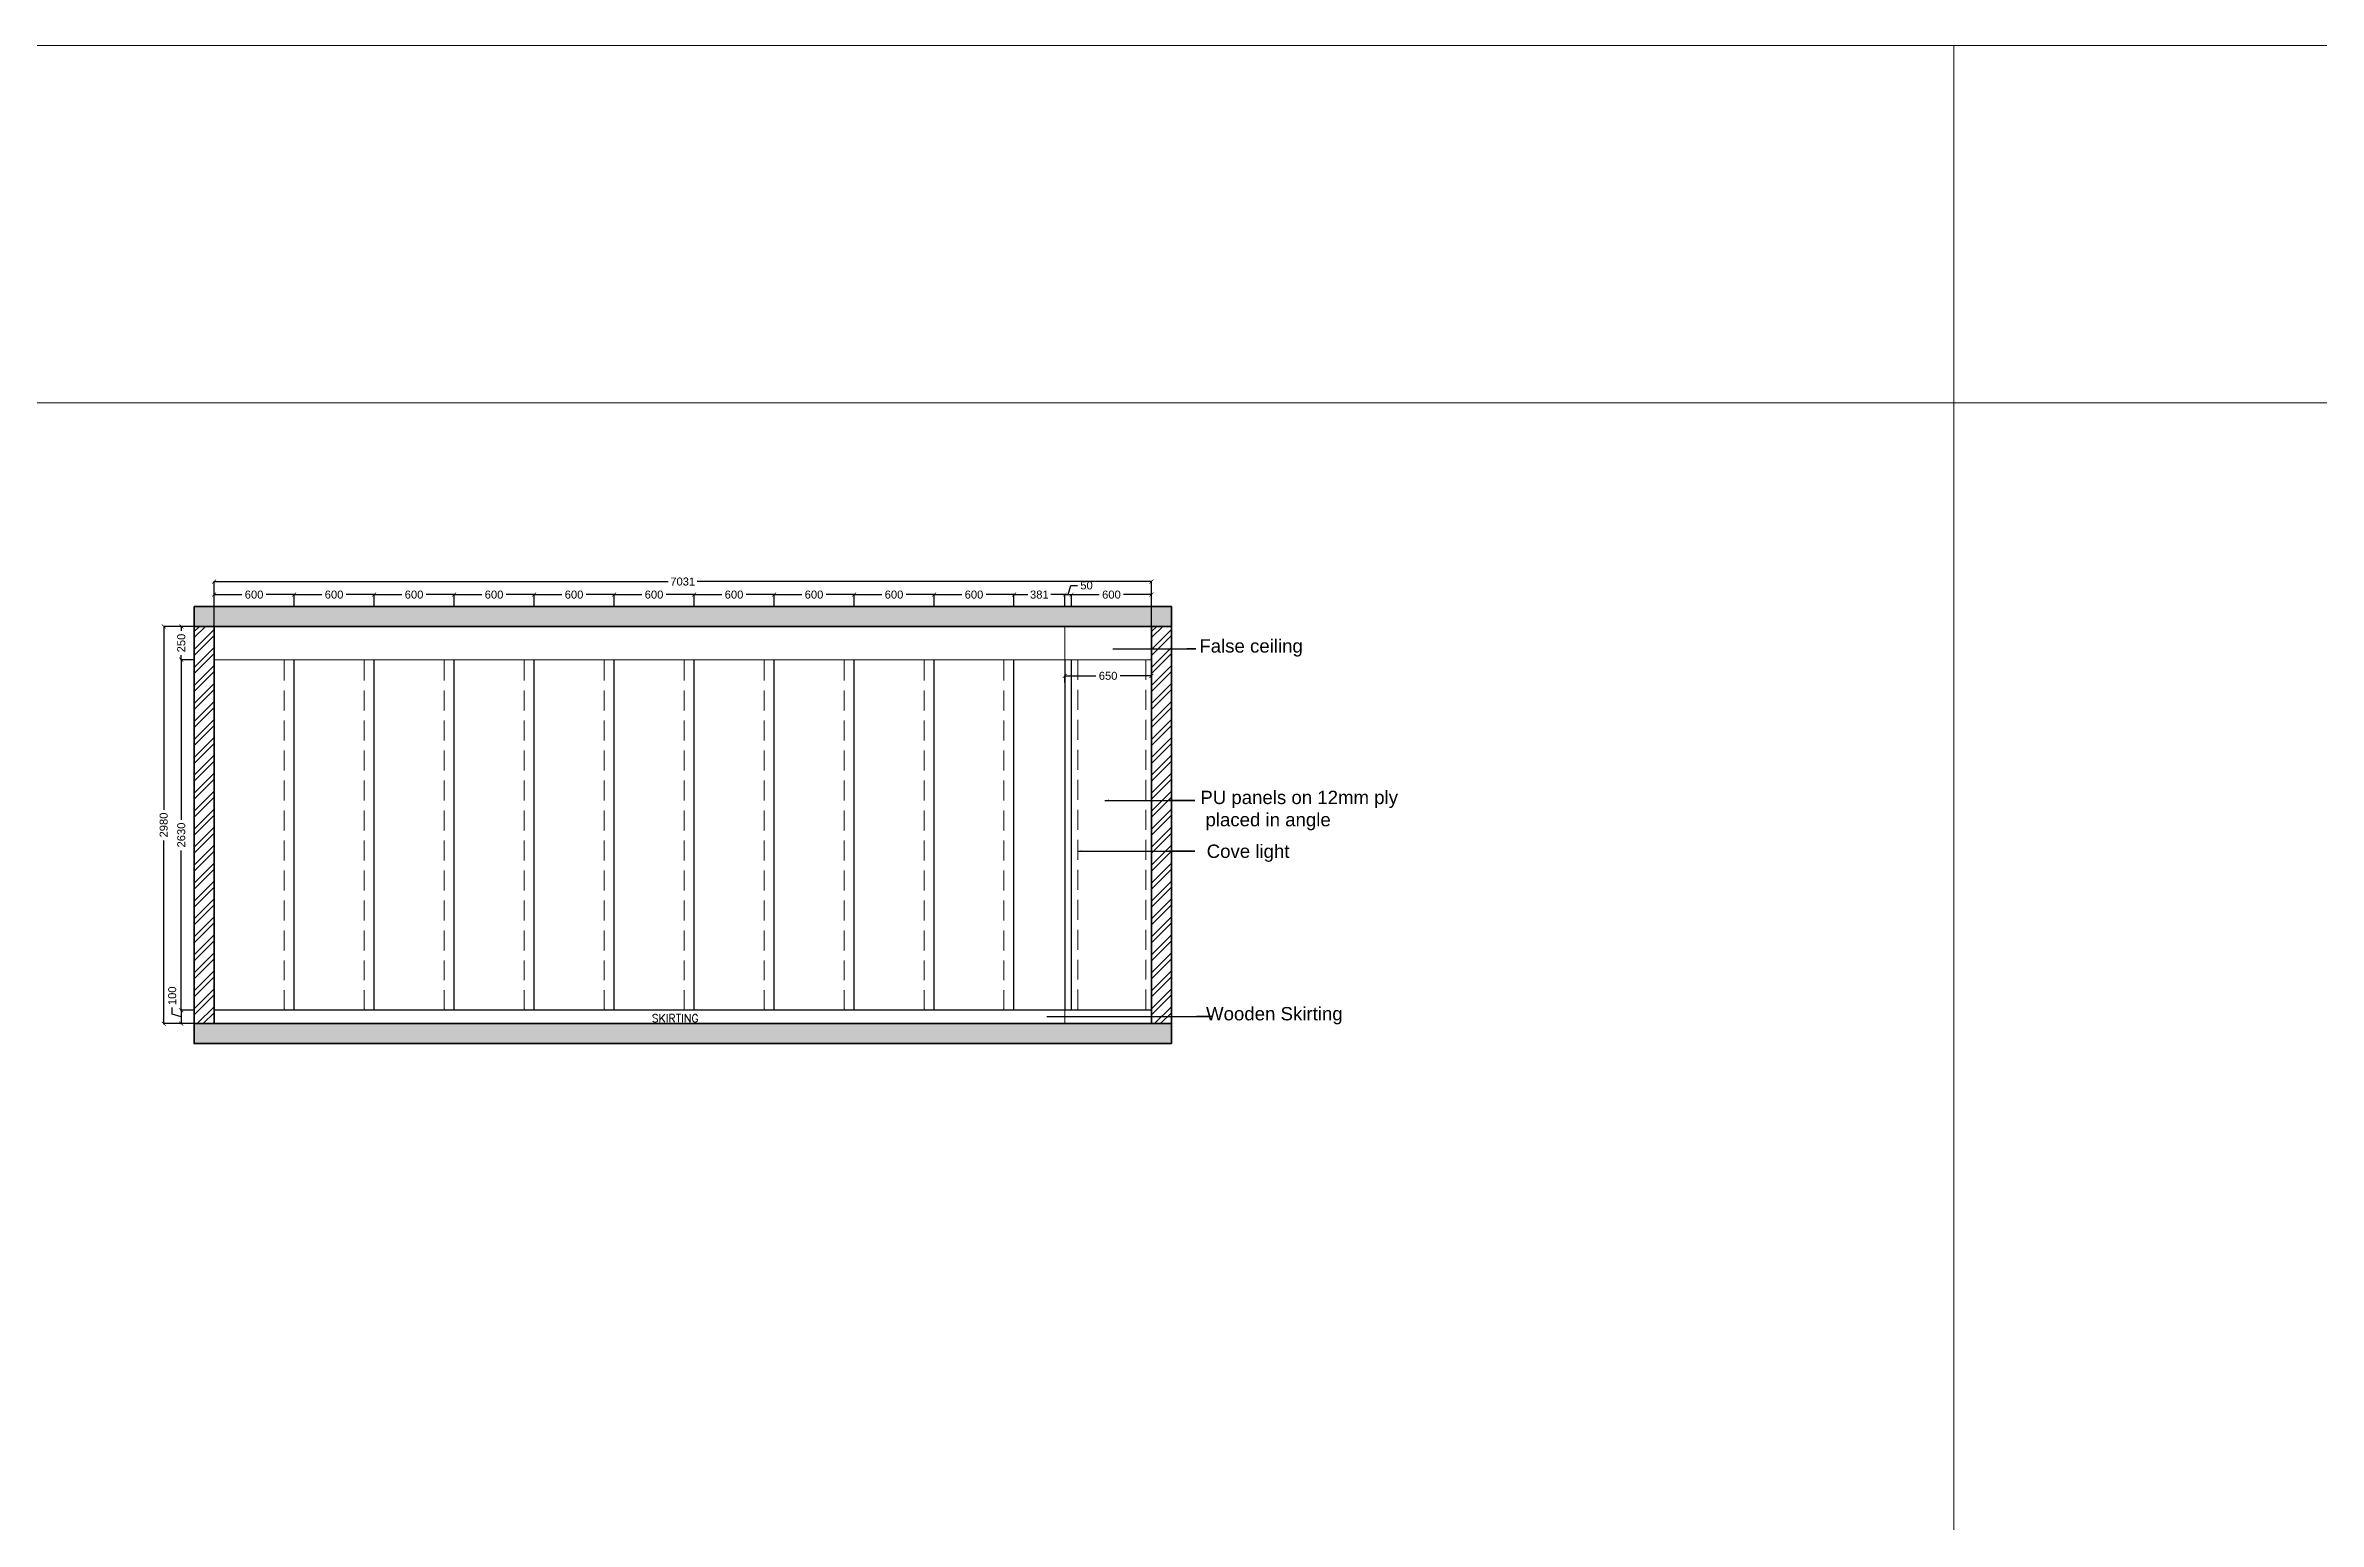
# Model space of a CAD drawing. Header units: millimetres. Extents: x 1464389 to 1998638, y -29162 to 256806.
# Drawn here: x 1567094 to 1584144, y 176982 to 188054 of the extents above; entities that cross this region are included whole.
import ezdxf

# ---------------------------------------------------------------- set-up
doc = ezdxf.new("R2010")
doc.units = ezdxf.units.MM
doc.header["$LTSCALE"] = 15
doc.header["$PDMODE"] = 35
doc.linetypes.add('DASHED', pattern=[0.75, 0.5, -0.25])
doc.layers.get('0').update_dxf_attribs({"lineweight": 5})
for name, color, linetype, lineweight in [('A-Hatch', 251, 'Continuous', 9), ('dimension', 1, 'Continuous', 25), ('false ceiling', 124, 'Continuous', 9), ('Hatch', 252, 'Continuous', 15), ('LS_DR_TEXT', 7, 'Continuous', 13), ('LS_DR_Wall', 5, 'Continuous', 35)]:
    doc.layers.add(name, color=color, linetype=linetype, lineweight=lineweight)
doc.layers.add('Furnitures', color=7, linetype='Continuous', lineweight=25, true_color=0x753b00)
doc.layers.add('Lighting', color=7, linetype='DASHED', lineweight=9, true_color=0xff870f)
doc.layers.add('LS_DR_Skirting', color=154, linetype='Continuous')
doc.layers.add('Text', color=250, linetype='Continuous')
doc.layers.add('TEXTS', color=7, linetype='Continuous', true_color=0x636466)
doc.styles.add('ARIAL', font='arial.ttf')
doc.styles.add('ROMANS', font='romans.shx')
doc.dimstyles.new('SC-25', dxfattribs={"dimtxt": 60, "dimasz": 30, "dimexe": 0, "dimexo": 0, "dimgap": 25, "dimtad": 0, "dimdec": 0, "dimzin": 0, "dimdsep": 46, "dimtxsty": 'ARIAL', "dimblk": 'ARCHTICK', "dimcen": 0.09, "dimdle": 3, "dimclrd": 251, "dimclre": 251, "dimclrt": 1, "dimadec": 0, "dimazin": 0, "dimtfac": 1, "dimtdec": 0, "dimtofl": 0, "dimtmove": 0, "dimatfit": 2, "dimfxl": 100, "dimtolj": 1, "dimtzin": 0, "dimarcsym": 0})

# ---------------------------------------------------------------- blocks, each defined once
blk = doc.blocks.new('_ArchTick')
at = {"color": 0, "linetype": 'ByBlock', "const_width": 0.15}
blk.add_lwpolyline([(-0.5, -0.5), (0.5, 0.5)], dxfattribs=at)
blk = doc.blocks.new('*D1547')
at = {"layer": 'Defpoints', "color": 0, "ltscale": 0.25, "transparency": 16777216}
for p in [(1568209, 183697), (1567981, 180717), (1568209, 180717)]:
    blk.add_point(p, dxfattribs=at)
at = {"layer": 'dimension', "color": 251, "lineweight": -2, "ltscale": 0.25, "transparency": 16777216}
for p, q in [((1567981, 183700), (1567981, 182322)), ((1568209, 183697), (1567981, 183697)), ((1567981, 180714), (1567981, 182092)), ((1568209, 180717), (1567981, 180717))]:
    blk.add_line(p, q, dxfattribs=at)
at = {"layer": 'dimension', "color": 251, "lineweight": -2, "ltscale": 0.25, "transparency": 16777216, "xscale": 30, "yscale": 30, "zscale": 30}
for p, rotation in [((1567981, 183697), 90), ((1567981, 180717), 270)]:
    blk.add_blockref('_ArchTick', p, dxfattribs=dict(at, rotation=rotation))
at = {"layer": 'dimension', "color": 1, "ltscale": 0.25, "transparency": 16777216, "insert": (1567981, 182207), "char_height": 60, "attachment_point": 5, "rotation": 90, "style": 'ARIAL'}
blk.add_mtext('\\A1;2980', dxfattribs=at)
blk = doc.blocks.new('*D2141')
at = {"layer": 'Defpoints', "color": 0, "ltscale": 0.25, "transparency": 16777216}
for p in [(1575390, 184033), (1568359, 183697), (1575390, 183697)]:
    blk.add_point(p, dxfattribs=at)
at = {"layer": 'dimension', "color": 251, "lineweight": -2, "ltscale": 0.25, "transparency": 16777216}
for p, q in [((1568356, 184033), (1571766, 184033)), ((1568359, 183697), (1568359, 184033)), ((1575393, 184033), (1571983, 184033)), ((1575390, 183697), (1575390, 184033))]:
    blk.add_line(p, q, dxfattribs=at)
at = {"layer": 'dimension', "color": 251, "lineweight": -2, "ltscale": 0.25, "transparency": 16777216, "xscale": 30, "yscale": 30, "zscale": 30, "rotation": 180}
blk.add_blockref('_ArchTick', (1568359, 184033), dxfattribs=at)
at = {"layer": 'dimension', "color": 251, "lineweight": -2, "ltscale": 0.25, "transparency": 16777216, "xscale": 30, "yscale": 30, "zscale": 30}
blk.add_blockref('_ArchTick', (1575390, 184033), dxfattribs=at)
at = {"layer": 'dimension', "color": 1, "ltscale": 0.25, "transparency": 16777216, "insert": (1571874, 184033), "char_height": 60, "attachment_point": 5, "style": 'ARIAL'}
blk.add_mtext('\\A1;7031', dxfattribs=at)
blk = doc.blocks.new('*D1548')
at = {"color": 251, "lineweight": -2, "ltscale": 0.25, "transparency": 16777216}
for p, q in [((1574737, 183326), (1574974, 183326)), ((1574740, 183276), (1574740, 183326)), ((1575393, 183326), (1575156, 183326)), ((1575390, 183276), (1575390, 183326))]:
    blk.add_line(p, q, dxfattribs=at)
at = {"layer": 'Defpoints', "color": 0, "ltscale": 0.25, "transparency": 16777216}
for p in [(1575390, 183326), (1574740, 183276), (1575390, 183276)]:
    blk.add_point(p, dxfattribs=at)
at = {"color": 251, "lineweight": -2, "ltscale": 0.25, "transparency": 16777216, "xscale": 30, "yscale": 30, "zscale": 30, "rotation": 180}
blk.add_blockref('_ArchTick', (1574740, 183326), dxfattribs=at)
at = {"color": 251, "lineweight": -2, "ltscale": 0.25, "transparency": 16777216, "xscale": 30, "yscale": 30, "zscale": 30}
blk.add_blockref('_ArchTick', (1575390, 183326), dxfattribs=at)
at = {"color": 1, "ltscale": 0.25, "transparency": 16777216, "insert": (1575065, 183326), "char_height": 60, "attachment_point": 5, "style": 'ARIAL'}
blk.add_mtext('\\A1;650', dxfattribs=at)
blk = doc.blocks.new('*D1549')
at = {"layer": 'Defpoints', "color": 0, "ltscale": 0.25, "transparency": 16777216}
for p in [(1568359, 183847), (1568959, 183935), (1568959, 183847)]:
    blk.add_point(p, dxfattribs=at)
at = {"layer": 'dimension', "color": 251, "lineweight": -2, "ltscale": 0.25, "transparency": 16777216}
for p, q in [((1568356, 183935), (1568568, 183935)), ((1568359, 183847), (1568359, 183935)), ((1568962, 183935), (1568750, 183935)), ((1568959, 183847), (1568959, 183935))]:
    blk.add_line(p, q, dxfattribs=at)
at = {"layer": 'dimension', "color": 251, "lineweight": -2, "ltscale": 0.25, "transparency": 16777216, "xscale": 30, "yscale": 30, "zscale": 30, "rotation": 180}
blk.add_blockref('_ArchTick', (1568359, 183935), dxfattribs=at)
at = {"layer": 'dimension', "color": 251, "lineweight": -2, "ltscale": 0.25, "transparency": 16777216, "xscale": 30, "yscale": 30, "zscale": 30}
blk.add_blockref('_ArchTick', (1568959, 183935), dxfattribs=at)
at = {"layer": 'dimension', "color": 1, "ltscale": 0.25, "transparency": 16777216, "insert": (1568659, 183935), "char_height": 60, "attachment_point": 5, "style": 'ARIAL'}
blk.add_mtext('\\A1;600', dxfattribs=at)
blk = doc.blocks.new('*D1550')
at = {"layer": 'Defpoints', "color": 0, "ltscale": 0.25, "transparency": 16777216}
for p in [(1568959, 183847), (1569559, 183935), (1569559, 183847)]:
    blk.add_point(p, dxfattribs=at)
at = {"layer": 'dimension', "color": 251, "lineweight": -2, "ltscale": 0.25, "transparency": 16777216}
for p, q in [((1568956, 183935), (1569168, 183935)), ((1568959, 183847), (1568959, 183935)), ((1569562, 183935), (1569350, 183935)), ((1569559, 183847), (1569559, 183935))]:
    blk.add_line(p, q, dxfattribs=at)
at = {"layer": 'dimension', "color": 251, "lineweight": -2, "ltscale": 0.25, "transparency": 16777216, "xscale": 30, "yscale": 30, "zscale": 30, "rotation": 180}
blk.add_blockref('_ArchTick', (1568959, 183935), dxfattribs=at)
at = {"layer": 'dimension', "color": 251, "lineweight": -2, "ltscale": 0.25, "transparency": 16777216, "xscale": 30, "yscale": 30, "zscale": 30}
blk.add_blockref('_ArchTick', (1569559, 183935), dxfattribs=at)
at = {"layer": 'dimension', "color": 1, "ltscale": 0.25, "transparency": 16777216, "insert": (1569259, 183935), "char_height": 60, "attachment_point": 5, "style": 'ARIAL'}
blk.add_mtext('\\A1;600', dxfattribs=at)
blk = doc.blocks.new('*D1551')
at = {"layer": 'Defpoints', "color": 0, "ltscale": 0.25, "transparency": 16777216}
for p in [(1569559, 183847), (1570159, 183935), (1570159, 183847)]:
    blk.add_point(p, dxfattribs=at)
at = {"layer": 'dimension', "color": 251, "lineweight": -2, "ltscale": 0.25, "transparency": 16777216}
for p, q in [((1569556, 183935), (1569768, 183935)), ((1569559, 183847), (1569559, 183935)), ((1570162, 183935), (1569950, 183935)), ((1570159, 183847), (1570159, 183935))]:
    blk.add_line(p, q, dxfattribs=at)
at = {"layer": 'dimension', "color": 251, "lineweight": -2, "ltscale": 0.25, "transparency": 16777216, "xscale": 30, "yscale": 30, "zscale": 30, "rotation": 180}
blk.add_blockref('_ArchTick', (1569559, 183935), dxfattribs=at)
at = {"layer": 'dimension', "color": 251, "lineweight": -2, "ltscale": 0.25, "transparency": 16777216, "xscale": 30, "yscale": 30, "zscale": 30}
blk.add_blockref('_ArchTick', (1570159, 183935), dxfattribs=at)
at = {"layer": 'dimension', "color": 1, "ltscale": 0.25, "transparency": 16777216, "insert": (1569859, 183935), "char_height": 60, "attachment_point": 5, "style": 'ARIAL'}
blk.add_mtext('\\A1;600', dxfattribs=at)
blk = doc.blocks.new('*D1552')
at = {"layer": 'Defpoints', "color": 0, "ltscale": 0.25, "transparency": 16777216}
for p in [(1570159, 183847), (1570759, 183935), (1570759, 183847)]:
    blk.add_point(p, dxfattribs=at)
at = {"layer": 'dimension', "color": 251, "lineweight": -2, "ltscale": 0.25, "transparency": 16777216}
for p, q in [((1570156, 183935), (1570368, 183935)), ((1570159, 183847), (1570159, 183935)), ((1570762, 183935), (1570550, 183935)), ((1570759, 183847), (1570759, 183935))]:
    blk.add_line(p, q, dxfattribs=at)
at = {"layer": 'dimension', "color": 251, "lineweight": -2, "ltscale": 0.25, "transparency": 16777216, "xscale": 30, "yscale": 30, "zscale": 30, "rotation": 180}
blk.add_blockref('_ArchTick', (1570159, 183935), dxfattribs=at)
at = {"layer": 'dimension', "color": 251, "lineweight": -2, "ltscale": 0.25, "transparency": 16777216, "xscale": 30, "yscale": 30, "zscale": 30}
blk.add_blockref('_ArchTick', (1570759, 183935), dxfattribs=at)
at = {"layer": 'dimension', "color": 1, "ltscale": 0.25, "transparency": 16777216, "insert": (1570459, 183935), "char_height": 60, "attachment_point": 5, "style": 'ARIAL'}
blk.add_mtext('\\A1;600', dxfattribs=at)
blk = doc.blocks.new('*D1553')
at = {"layer": 'Defpoints', "color": 0, "ltscale": 0.25, "transparency": 16777216}
for p in [(1570759, 183847), (1571359, 183935), (1571359, 183847)]:
    blk.add_point(p, dxfattribs=at)
at = {"layer": 'dimension', "color": 251, "lineweight": -2, "ltscale": 0.25, "transparency": 16777216}
for p, q in [((1570756, 183935), (1570968, 183935)), ((1570759, 183847), (1570759, 183935)), ((1571362, 183935), (1571150, 183935)), ((1571359, 183847), (1571359, 183935))]:
    blk.add_line(p, q, dxfattribs=at)
at = {"layer": 'dimension', "color": 251, "lineweight": -2, "ltscale": 0.25, "transparency": 16777216, "xscale": 30, "yscale": 30, "zscale": 30, "rotation": 180}
blk.add_blockref('_ArchTick', (1570759, 183935), dxfattribs=at)
at = {"layer": 'dimension', "color": 251, "lineweight": -2, "ltscale": 0.25, "transparency": 16777216, "xscale": 30, "yscale": 30, "zscale": 30}
blk.add_blockref('_ArchTick', (1571359, 183935), dxfattribs=at)
at = {"layer": 'dimension', "color": 1, "ltscale": 0.25, "transparency": 16777216, "insert": (1571059, 183935), "char_height": 60, "attachment_point": 5, "style": 'ARIAL'}
blk.add_mtext('\\A1;600', dxfattribs=at)
blk = doc.blocks.new('*D1554')
at = {"layer": 'Defpoints', "color": 0, "ltscale": 0.25, "transparency": 16777216}
for p in [(1571359, 183847), (1571959, 183935), (1571959, 183847)]:
    blk.add_point(p, dxfattribs=at)
at = {"layer": 'dimension', "color": 251, "lineweight": -2, "ltscale": 0.25, "transparency": 16777216}
for p, q in [((1571356, 183935), (1571568, 183935)), ((1571359, 183847), (1571359, 183935)), ((1571962, 183935), (1571750, 183935)), ((1571959, 183847), (1571959, 183935))]:
    blk.add_line(p, q, dxfattribs=at)
at = {"layer": 'dimension', "color": 251, "lineweight": -2, "ltscale": 0.25, "transparency": 16777216, "xscale": 30, "yscale": 30, "zscale": 30, "rotation": 180}
blk.add_blockref('_ArchTick', (1571359, 183935), dxfattribs=at)
at = {"layer": 'dimension', "color": 251, "lineweight": -2, "ltscale": 0.25, "transparency": 16777216, "xscale": 30, "yscale": 30, "zscale": 30}
blk.add_blockref('_ArchTick', (1571959, 183935), dxfattribs=at)
at = {"layer": 'dimension', "color": 1, "ltscale": 0.25, "transparency": 16777216, "insert": (1571659, 183935), "char_height": 60, "attachment_point": 5, "style": 'ARIAL'}
blk.add_mtext('\\A1;600', dxfattribs=at)
blk = doc.blocks.new('*D1555')
at = {"layer": 'Defpoints', "color": 0, "ltscale": 0.25, "transparency": 16777216}
for p in [(1571959, 183847), (1572559, 183935), (1572559, 183847)]:
    blk.add_point(p, dxfattribs=at)
at = {"layer": 'dimension', "color": 251, "lineweight": -2, "ltscale": 0.25, "transparency": 16777216}
for p, q in [((1571956, 183935), (1572168, 183935)), ((1571959, 183847), (1571959, 183935)), ((1572562, 183935), (1572350, 183935)), ((1572559, 183847), (1572559, 183935))]:
    blk.add_line(p, q, dxfattribs=at)
at = {"layer": 'dimension', "color": 251, "lineweight": -2, "ltscale": 0.25, "transparency": 16777216, "xscale": 30, "yscale": 30, "zscale": 30, "rotation": 180}
blk.add_blockref('_ArchTick', (1571959, 183935), dxfattribs=at)
at = {"layer": 'dimension', "color": 251, "lineweight": -2, "ltscale": 0.25, "transparency": 16777216, "xscale": 30, "yscale": 30, "zscale": 30}
blk.add_blockref('_ArchTick', (1572559, 183935), dxfattribs=at)
at = {"layer": 'dimension', "color": 1, "ltscale": 0.25, "transparency": 16777216, "insert": (1572259, 183935), "char_height": 60, "attachment_point": 5, "style": 'ARIAL'}
blk.add_mtext('\\A1;600', dxfattribs=at)
blk = doc.blocks.new('*D1556')
at = {"layer": 'Defpoints', "color": 0, "ltscale": 0.25, "transparency": 16777216}
for p in [(1572559, 183847), (1573159, 183935), (1573159, 183847)]:
    blk.add_point(p, dxfattribs=at)
at = {"layer": 'dimension', "color": 251, "lineweight": -2, "ltscale": 0.25, "transparency": 16777216}
for p, q in [((1572556, 183935), (1572768, 183935)), ((1572559, 183847), (1572559, 183935)), ((1573162, 183935), (1572950, 183935)), ((1573159, 183847), (1573159, 183935))]:
    blk.add_line(p, q, dxfattribs=at)
at = {"layer": 'dimension', "color": 251, "lineweight": -2, "ltscale": 0.25, "transparency": 16777216, "xscale": 30, "yscale": 30, "zscale": 30, "rotation": 180}
blk.add_blockref('_ArchTick', (1572559, 183935), dxfattribs=at)
at = {"layer": 'dimension', "color": 251, "lineweight": -2, "ltscale": 0.25, "transparency": 16777216, "xscale": 30, "yscale": 30, "zscale": 30}
blk.add_blockref('_ArchTick', (1573159, 183935), dxfattribs=at)
at = {"layer": 'dimension', "color": 1, "ltscale": 0.25, "transparency": 16777216, "insert": (1572859, 183935), "char_height": 60, "attachment_point": 5, "style": 'ARIAL'}
blk.add_mtext('\\A1;600', dxfattribs=at)
blk = doc.blocks.new('*D1557')
at = {"layer": 'Defpoints', "color": 0, "ltscale": 0.25, "transparency": 16777216}
for p in [(1573159, 183847), (1573759, 183935), (1573759, 183847)]:
    blk.add_point(p, dxfattribs=at)
at = {"layer": 'dimension', "color": 251, "lineweight": -2, "ltscale": 0.25, "transparency": 16777216}
for p, q in [((1573156, 183935), (1573368, 183935)), ((1573159, 183847), (1573159, 183935)), ((1573762, 183935), (1573550, 183935)), ((1573759, 183847), (1573759, 183935))]:
    blk.add_line(p, q, dxfattribs=at)
at = {"layer": 'dimension', "color": 251, "lineweight": -2, "ltscale": 0.25, "transparency": 16777216, "xscale": 30, "yscale": 30, "zscale": 30, "rotation": 180}
blk.add_blockref('_ArchTick', (1573159, 183935), dxfattribs=at)
at = {"layer": 'dimension', "color": 251, "lineweight": -2, "ltscale": 0.25, "transparency": 16777216, "xscale": 30, "yscale": 30, "zscale": 30}
blk.add_blockref('_ArchTick', (1573759, 183935), dxfattribs=at)
at = {"layer": 'dimension', "color": 1, "ltscale": 0.25, "transparency": 16777216, "insert": (1573459, 183935), "char_height": 60, "attachment_point": 5, "style": 'ARIAL'}
blk.add_mtext('\\A1;600', dxfattribs=at)
blk = doc.blocks.new('*D1558')
at = {"layer": 'Defpoints', "color": 0, "ltscale": 0.25, "transparency": 16777216}
for p in [(1573759, 183847), (1574359, 183935), (1574359, 183847)]:
    blk.add_point(p, dxfattribs=at)
at = {"layer": 'dimension', "color": 251, "lineweight": -2, "ltscale": 0.25, "transparency": 16777216}
for p, q in [((1573756, 183935), (1573968, 183935)), ((1573759, 183847), (1573759, 183935)), ((1574362, 183935), (1574150, 183935)), ((1574359, 183847), (1574359, 183935))]:
    blk.add_line(p, q, dxfattribs=at)
at = {"layer": 'dimension', "color": 251, "lineweight": -2, "ltscale": 0.25, "transparency": 16777216, "xscale": 30, "yscale": 30, "zscale": 30, "rotation": 180}
blk.add_blockref('_ArchTick', (1573759, 183935), dxfattribs=at)
at = {"layer": 'dimension', "color": 251, "lineweight": -2, "ltscale": 0.25, "transparency": 16777216, "xscale": 30, "yscale": 30, "zscale": 30}
blk.add_blockref('_ArchTick', (1574359, 183935), dxfattribs=at)
at = {"layer": 'dimension', "color": 1, "ltscale": 0.25, "transparency": 16777216, "insert": (1574059, 183935), "char_height": 60, "attachment_point": 5, "style": 'ARIAL'}
blk.add_mtext('\\A1;600', dxfattribs=at)
blk = doc.blocks.new('*D1559')
at = {"layer": 'Defpoints', "color": 0, "ltscale": 0.25, "transparency": 16777216}
for p in [(1574359, 183847), (1574740, 183935), (1574740, 183847)]:
    blk.add_point(p, dxfattribs=at)
at = {"layer": 'dimension', "color": 251, "lineweight": -2, "ltscale": 0.25, "transparency": 16777216}
for p, q in [((1574356, 183935), (1574464, 183935)), ((1574359, 183847), (1574359, 183935)), ((1574743, 183935), (1574635, 183935)), ((1574740, 183847), (1574740, 183935))]:
    blk.add_line(p, q, dxfattribs=at)
at = {"layer": 'dimension', "color": 251, "lineweight": -2, "ltscale": 0.25, "transparency": 16777216, "xscale": 30, "yscale": 30, "zscale": 30, "rotation": 180}
blk.add_blockref('_ArchTick', (1574359, 183935), dxfattribs=at)
at = {"layer": 'dimension', "color": 251, "lineweight": -2, "ltscale": 0.25, "transparency": 16777216, "xscale": 30, "yscale": 30, "zscale": 30}
blk.add_blockref('_ArchTick', (1574740, 183935), dxfattribs=at)
at = {"layer": 'dimension', "color": 1, "ltscale": 0.25, "transparency": 16777216, "insert": (1574549, 183935), "char_height": 60, "attachment_point": 5, "style": 'ARIAL'}
blk.add_mtext('\\A1;381', dxfattribs=at)
blk = doc.blocks.new('*D1560')
at = {"layer": 'Defpoints', "color": 0, "ltscale": 0.25, "transparency": 16777216}
for p in [(1574740, 183847), (1574790, 183935), (1574790, 183847)]:
    blk.add_point(p, dxfattribs=at)
at = {"layer": 'dimension', "color": 251, "lineweight": -2, "ltscale": 0.25, "transparency": 16777216}
for p, q in [((1574765, 183935), (1574785, 184004)), ((1574785, 184004), (1574835, 184004)), ((1574740, 183935), (1574710, 183935)), ((1574740, 183847), (1574740, 183935)), ((1574740, 183935), (1574790, 183935)), ((1574790, 183847), (1574790, 183935)), ((1574790, 183935), (1574820, 183935))]:
    blk.add_line(p, q, dxfattribs=at)
at = {"layer": 'dimension', "color": 251, "lineweight": -2, "ltscale": 0.25, "transparency": 16777216, "xscale": 30, "yscale": 30, "zscale": 30}
blk.add_blockref('_ArchTick', (1574740, 183935), dxfattribs=at)
at = {"layer": 'dimension', "color": 251, "lineweight": -2, "ltscale": 0.25, "transparency": 16777216, "xscale": 30, "yscale": 30, "zscale": 30, "rotation": 180}
blk.add_blockref('_ArchTick', (1574790, 183935), dxfattribs=at)
at = {"layer": 'dimension', "color": 1, "ltscale": 0.25, "transparency": 16777216, "insert": (1574903, 184004), "char_height": 60, "attachment_point": 5, "style": 'ARIAL'}
blk.add_mtext('\\A1;50', dxfattribs=at)
blk = doc.blocks.new('*D1561')
at = {"layer": 'Defpoints', "color": 0, "ltscale": 0.25, "transparency": 16777216}
for p in [(1574790, 183847), (1575390, 183935), (1575390, 183847)]:
    blk.add_point(p, dxfattribs=at)
at = {"layer": 'dimension', "color": 251, "lineweight": -2, "ltscale": 0.25, "transparency": 16777216}
for p, q in [((1574787, 183935), (1574999, 183935)), ((1574790, 183847), (1574790, 183935)), ((1575393, 183935), (1575181, 183935)), ((1575390, 183847), (1575390, 183935))]:
    blk.add_line(p, q, dxfattribs=at)
at = {"layer": 'dimension', "color": 251, "lineweight": -2, "ltscale": 0.25, "transparency": 16777216, "xscale": 30, "yscale": 30, "zscale": 30, "rotation": 180}
blk.add_blockref('_ArchTick', (1574790, 183935), dxfattribs=at)
at = {"layer": 'dimension', "color": 251, "lineweight": -2, "ltscale": 0.25, "transparency": 16777216, "xscale": 30, "yscale": 30, "zscale": 30}
blk.add_blockref('_ArchTick', (1575390, 183935), dxfattribs=at)
at = {"layer": 'dimension', "color": 1, "ltscale": 0.25, "transparency": 16777216, "insert": (1575090, 183935), "char_height": 60, "attachment_point": 5, "style": 'ARIAL'}
blk.add_mtext('\\A1;600', dxfattribs=at)
blk = doc.blocks.new('*D1562')
at = {"layer": 'Defpoints', "color": 0, "ltscale": 0.25, "transparency": 16777216}
for p in [(1568209, 183697), (1568113, 183447), (1568209, 183447)]:
    blk.add_point(p, dxfattribs=at)
at = {"layer": 'dimension', "color": 251, "lineweight": -2, "ltscale": 0.25, "transparency": 16777216}
for p, q in [((1568113, 183700), (1568113, 183664)), ((1568209, 183697), (1568113, 183697)), ((1568113, 183444), (1568113, 183480)), ((1568209, 183447), (1568113, 183447))]:
    blk.add_line(p, q, dxfattribs=at)
at = {"layer": 'dimension', "color": 251, "lineweight": -2, "ltscale": 0.25, "transparency": 16777216, "xscale": 30, "yscale": 30, "zscale": 30}
for p, rotation in [((1568113, 183697), 90), ((1568113, 183447), 270)]:
    blk.add_blockref('_ArchTick', p, dxfattribs=dict(at, rotation=rotation))
at = {"layer": 'dimension', "color": 1, "ltscale": 0.25, "transparency": 16777216, "insert": (1568113, 183572), "char_height": 60, "attachment_point": 5, "rotation": 90, "style": 'ARIAL'}
blk.add_mtext('\\A1;250', dxfattribs=at)
blk = doc.blocks.new('*D1563')
at = {"layer": 'Defpoints', "color": 0, "ltscale": 0.25, "transparency": 16777216}
for p in [(1568209, 183447), (1568113, 180817), (1568209, 180817)]:
    blk.add_point(p, dxfattribs=at)
at = {"layer": 'dimension', "color": 251, "lineweight": -2, "ltscale": 0.25, "transparency": 16777216}
for p, q in [((1568113, 183450), (1568113, 182247)), ((1568209, 183447), (1568113, 183447)), ((1568113, 180814), (1568113, 182017)), ((1568209, 180817), (1568113, 180817))]:
    blk.add_line(p, q, dxfattribs=at)
at = {"layer": 'dimension', "color": 251, "lineweight": -2, "ltscale": 0.25, "transparency": 16777216, "xscale": 30, "yscale": 30, "zscale": 30}
for p, rotation in [((1568113, 183447), 90), ((1568113, 180817), 270)]:
    blk.add_blockref('_ArchTick', p, dxfattribs=dict(at, rotation=rotation))
at = {"layer": 'dimension', "color": 1, "ltscale": 0.25, "transparency": 16777216, "insert": (1568113, 182132), "char_height": 60, "attachment_point": 5, "rotation": 90, "style": 'ARIAL'}
blk.add_mtext('\\A1;2630', dxfattribs=at)
blk = doc.blocks.new('*D1564')
at = {"layer": 'Defpoints', "color": 0, "ltscale": 0.25, "transparency": 16777216}
for p in [(1568209, 180817), (1568113, 180717), (1568209, 180717)]:
    blk.add_point(p, dxfattribs=at)
at = {"layer": 'dimension', "color": 251, "lineweight": -2, "ltscale": 0.25, "transparency": 16777216}
for p, q in [((1568045, 180787), (1568045, 180837)), ((1568113, 180767), (1568045, 180787)), ((1568113, 180820), (1568113, 180714)), ((1568209, 180817), (1568113, 180817)), ((1568209, 180717), (1568113, 180717))]:
    blk.add_line(p, q, dxfattribs=at)
at = {"layer": 'dimension', "color": 251, "lineweight": -2, "ltscale": 0.25, "transparency": 16777216, "xscale": 30, "yscale": 30, "zscale": 30}
for p, rotation in [((1568113, 180817), 90), ((1568113, 180717), 270)]:
    blk.add_blockref('_ArchTick', p, dxfattribs=dict(at, rotation=rotation))
at = {"layer": 'dimension', "color": 1, "ltscale": 0.25, "transparency": 16777216, "insert": (1568045, 180926), "char_height": 60, "attachment_point": 5, "rotation": 90, "style": 'ARIAL'}
blk.add_mtext('\\A1;100', dxfattribs=at)

msp = doc.modelspace()

# ---------------------------------------------------------------- hatches: boundary and pattern name
at = {"layer": 'Hatch', "ltscale": 0.25}
h = msp.add_hatch(dxfattribs=at)
h.set_pattern_fill('AR-CONC', color=256)
h.set_pattern_definition([(50, (342059.19, 309395.43), (182.184669, -15.939086), [19.05, -209.55]), (355, (342059.19, 309395.43), (-35.243421, 191.056845), [15.24, -167.640584]), (100.451445, (342074.37, 309394.1), (146.941247, 175.117752), [16.19001, -178.090245]), (46.1842, (342059.19, 309446.23), (271.07904, -42.042328), [28.575, -314.325]), (96.635558, (342081.78, 309442.73), (237.404134, 247.426125), [24.285023, -267.13561]), (351.18415, (342059.2, 309446.23), (237.404134, 247.426125), [22.85997, -251.45973]), (21, (342084.59, 309433.53), (151.614391, -102.265198), [19.05, -209.55]), (326, (342084.59, 309433.53), (61.802028, 184.187966), [15.24, -167.64]), (71.451445, (342097.22, 309425.01), (213.41642, 81.92277), [16.19001, -178.089938]), (37.5, (342059.186, 309395.43), (3.0886033, 84.555039), [0, -165.608, 0, -170.18, 0, -168.275]), (7.5, (342059.19, 309395.43), (66.8196625, 100.180575), [0, -97.028, 0, -161.798, 0, -64.135]), (327.5, (342002.544, 309395.43), (135.590595, -5.728744), [0, -63.5, 0, -198.12, 0, -262.89]), (317.5, (341977.14, 309395.43), (148.129181, 25.426491), [0, -82.55, 0, -131.572, 0, -186.69])])
h.paths.add_polyline_path([(1575540, 183847), (1568209, 183847), (1568209, 183697), (1575540, 183697)])
h = msp.add_hatch(dxfattribs=at)
h.set_pattern_fill('ANSI32', color=256, scale=10)
h.set_pattern_definition([(45, (342059.19, 309395.43), (-67.351921, 67.351921), []), (45, (342104.09, 309395.43), (-67.351921, 67.351921), [])])
h.paths.add_polyline_path([(1568359, 183697), (1568209, 183697), (1568209, 180717), (1568359, 180717)])
h = msp.add_hatch(dxfattribs=at)
h.set_pattern_fill('ANSI32', color=256, scale=10)
h.set_pattern_definition([(45, (349240.19, 309395.43), (-67.351921, 67.351921), []), (45, (349285.09, 309395.43), (-67.351921, 67.351921), [])])
h.paths.add_polyline_path([(1575540, 183697), (1575390, 183697), (1575390, 180717), (1575540, 180717)])
h = msp.add_hatch(dxfattribs=at)
h.set_pattern_fill('AR-CONC', color=256)
h.set_pattern_definition([(50, (342059.19, 306265.43), (182.184669, -15.939086), [19.05, -209.55]), (355, (342059.19, 306265.43), (-35.243421, 191.056845), [15.24, -167.640584]), (100.451445, (342074.37, 306264.1), (146.941247, 175.117752), [16.19001, -178.090245]), (46.1842, (342059.19, 306316.23), (271.07904, -42.042328), [28.575, -314.325]), (96.635558, (342081.78, 306312.73), (237.404134, 247.426125), [24.285023, -267.13561]), (351.18415, (342059.2, 306316.23), (237.404134, 247.426125), [22.85997, -251.45973]), (21, (342084.59, 306303.53), (151.614391, -102.265198), [19.05, -209.55]), (326, (342084.59, 306303.53), (61.802028, 184.187966), [15.24, -167.64]), (71.451445, (342097.22, 306295.01), (213.41642, 81.92277), [16.19001, -178.089938]), (37.5, (342059.186, 306265.43), (3.0886033, 84.555039), [0, -165.608, 0, -170.18, 0, -168.275]), (7.5, (342059.19, 306265.43), (66.8196625, 100.180575), [0, -97.028, 0, -161.798, 0, -64.135]), (327.5, (342002.544, 306265.43), (135.590595, -5.728744), [0, -63.5, 0, -198.12, 0, -262.89]), (317.5, (341977.14, 306265.43), (148.129181, 25.426491), [0, -82.55, 0, -131.572, 0, -186.69])])
h.paths.add_polyline_path([(1575540, 180717), (1568209, 180717), (1568209, 180567), (1575540, 180567)])

# ---------------------------------------------------------------- linework, layer by layer
at = {"ltscale": 0.25}
for p, q in [((1566247, 188054.3), (1615220.4, 188054.3)), ((1581408, 188054.3), (1581408, 165910.7)), ((1520964.5, 185374.8), (1615220.4, 185374.8))]:
    msp.add_line(p, q, dxfattribs=at)
for p, q in [((1568359, 180717), (1568359, 183697)), ((1575390, 183697), (1568359, 183697)), ((1575390, 180717), (1575390, 183697)), ((1575390, 180717), (1568359, 180717))]:
    msp.add_line(p, q)
at = {"layer": 'A-Hatch', "ltscale": 0.25}
msp.add_line((1574739.8, 180717), (1574739.8, 183697), dxfattribs=at)
at = {"layer": 'false ceiling'}
msp.add_line((1575390, 183447), (1568359, 183447), dxfattribs=at)
at = {"layer": 'Furnitures', "ltscale": 0.25}
for p, q in [((1568959, 180817), (1568959, 183447)), ((1569559, 180817), (1569559, 183447)), ((1570159, 180817), (1570159, 183447)), ((1570759, 180817), (1570759, 183447)), ((1571359, 180817), (1571359, 183447)), ((1571959, 180817), (1571959, 183447)), ((1572559, 180817), (1572559, 183447)), ((1573159, 180817), (1573159, 183447)), ((1573759, 180817), (1573759, 183447)), ((1574359, 180817), (1574359, 183447)), ((1574789.8, 180817), (1574789.8, 183447))]:
    msp.add_line(p, q, dxfattribs=at)
at = {"layer": 'Furnitures'}
msp.add_lwpolyline([(1574739.8, 183447), (1574739.8, 180817)], dxfattribs=at)
at = {"layer": 'Lighting', "ltscale": 20}
for p, q in [((1568884, 180817), (1568884, 183447)), ((1569484, 180817), (1569484, 183447)), ((1570084, 180817), (1570084, 183447)), ((1570684, 180817), (1570684, 183447)), ((1571284, 180817), (1571284, 183447)), ((1571884, 180817), (1571884, 183447)), ((1572484, 180817), (1572484, 183447)), ((1573084, 180817), (1573084, 183447)), ((1573684, 180817), (1573684, 183447)), ((1574284, 180817), (1574284, 183447)), ((1574838.6, 183447), (1574838.6, 180817)), ((1575347.2, 183447), (1575347.2, 180817))]:
    msp.add_line(p, q, dxfattribs=at)
at = {"layer": 'LS_DR_Skirting'}
msp.add_line((1575390, 180817), (1568359, 180817), dxfattribs=at)
at = {"layer": 'LS_DR_Wall', "ltscale": 0.25}
for points in [[(1568209, 183847), (1575540, 183847), (1575540, 183697), (1568209, 183697)], [(1568359, 183697), (1568209, 183697), (1568209, 180717), (1568359, 180717)], [(1575540, 183697), (1575390, 183697), (1575390, 180717), (1575540, 180717)], [(1568209, 180717), (1575540, 180717), (1575540, 180567), (1568209, 180567)]]:
    msp.add_lwpolyline(points, close=True, dxfattribs=at)

# ---------------------------------------------------------------- texts
at = {"layer": 'LS_DR_TEXT', "ltscale": 0.25, "insert": (1571582.5, 180787.1), "char_height": 60, "attachment_point": 1, "style": 'ROMANS'}
msp.add_mtext_dynamic_manual_height_columns('\\pxqc;SKIRTING ', width=469.919, gutter_width=375, heights=[0], dxfattribs=at)
at = {"layer": 'Text', "char_height": 100, "width": 2858.77, "attachment_point": 3, "style": 'ARIAL'}
for s, insert in [('\\pxql;False ceiling', (1578607.8, 183600.3)), ('\\pxql;PU panels on 12mm ply\\P placed in angle', (1578615.3, 182464.1)), ('Cove light', (1576425.5, 182060.4)), ('\\pxql;Wooden Skirting ', (1578658.2, 180841.8))]:
    msp.add_mtext(s, dxfattribs=dict(at, insert=insert))

# ---------------------------------------------------------------- dimensions: what is measured, and where the dimension line sits
at = {"ltscale": 0.25}
dim = msp.add_linear_dim(base=(1575390, 183325.9), p1=(1574739.8, 183276), p2=(1575390, 183276), dimstyle='SC-25', dxfattribs=at)
dim.commit()
dim.dimension.update_dxf_attribs({"geometry": '*D1548', "text_midpoint": (1575064.9, 183325.9)})
at = {"layer": 'dimension', "ltscale": 0.25}
for base, p1, p2, picture, middle in [((1575390, 184033.2), (1568359, 183697), (1575390, 183697), '*D2141', (1571874.5, 184033.2)), ((1569559, 183935.5), (1568959, 183847), (1569559, 183847), '*D1550', (1569259, 183935.5)), ((1570159, 183935.5), (1569559, 183847), (1570159, 183847), '*D1551', (1569859, 183935.5)), ((1570759, 183935.5), (1570159, 183847), (1570759, 183847), '*D1552', (1570459, 183935.5)), ((1571359, 183935.5), (1570759, 183847), (1571359, 183847), '*D1553', (1571059, 183935.5)), ((1571959, 183935.5), (1571359, 183847), (1571959, 183847), '*D1554', (1571659, 183935.5)), ((1572559, 183935.5), (1571959, 183847), (1572559, 183847), '*D1555', (1572259, 183935.5)), ((1573159, 183935.5), (1572559, 183847), (1573159, 183847), '*D1556', (1572859, 183935.5)), ((1573759, 183935.5), (1573159, 183847), (1573759, 183847), '*D1557', (1573459, 183935.5)), ((1574359, 183935.5), (1573759, 183847), (1574359, 183847), '*D1558', (1574059, 183935.5)), ((1574739.8, 183935.5), (1574359, 183847), (1574739.8, 183847), '*D1559', (1574549.4, 183935.5)), ((1574789.8, 183935.5), (1574739.8, 183847), (1574789.8, 183847), '*D1560', (1574860.3, 184003.6)), ((1575390, 183935.5), (1574789.8, 183847), (1575390, 183847), '*D1561', (1575089.9, 183935.5))]:
    dim = msp.add_linear_dim(base=base, p1=p1, p2=p2, dimstyle='SC-25', override={"dimtmove": 1}, dxfattribs=at)
    dim.commit()
    dim.dimension.update_dxf_attribs({"geometry": picture, "text_midpoint": middle})
dim = msp.add_linear_dim(base=(1568959, 183935.5), p1=(1568359, 183847), p2=(1568959, 183847), dimstyle='SC-25', dxfattribs=at)
dim.commit()
dim.dimension.update_dxf_attribs({"geometry": '*D1549', "text_midpoint": (1568659, 183935.5)})
for base, p1, p2, picture, middle in [((1567980.5, 180717), (1568209, 183697), (1568209, 180717), '*D1547', (1567980.5, 182207)), ((1568112.9, 180817), (1568209, 183447), (1568209, 180817), '*D1563', (1568112.9, 182132)), ((1568112.9, 180717), (1568209, 180817), (1568209, 180717), '*D1564', (1568044.8, 180862.5))]:
    dim = msp.add_linear_dim(base=base, p1=p1, p2=p2, angle=90, dimstyle='SC-25', override={"dimtmove": 1}, dxfattribs=at)
    dim.commit()
    dim.dimension.update_dxf_attribs({"geometry": picture, "text_midpoint": middle})
dim = msp.add_linear_dim(base=(1568112.9, 183447), p1=(1568209, 183697), p2=(1568209, 183447), angle=90, dimstyle='SC-25', dxfattribs=at)
dim.commit()
dim.dimension.update_dxf_attribs({"geometry": '*D1562', "text_midpoint": (1568112.9, 183572)})

# ---------------------------------------------------------------- leaders
at = {"layer": 'TEXTS'}
for points in [[(1575099.5, 183528.2), (1575723.6, 183528.2), (1575654.2, 183528.2)], [(1575040.4, 182392), (1575714.5, 182392), (1575521, 182392)], [(1574838.6, 182011.8), (1575714.5, 182011.8), (1575521, 182011.8)], [(1574606.3, 180769.8), (1575847, 180769.8), (1575728.3, 180769.8)]]:
    msp.add_leader(points, dimstyle='SC-25', override={"dimtad": 0}, dxfattribs=at)

doc.saveas('drawing.dxf')
